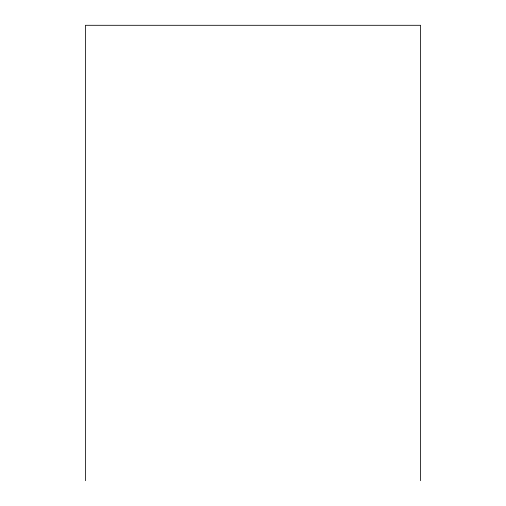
<?xml version="1.0" encoding="UTF-8"?>
<svg xmlns="http://www.w3.org/2000/svg" width="506" height="506" viewBox="0 0 506 506"><rect width="100%" height="100%" fill="white"/><g stroke="black" fill="none" stroke-linecap="round" stroke-linejoin="round"><path stroke-width="0.76" d="M420.568 480.7L420.568 25.3L85.432 25.3L85.432 480.7"/></g></svg>
